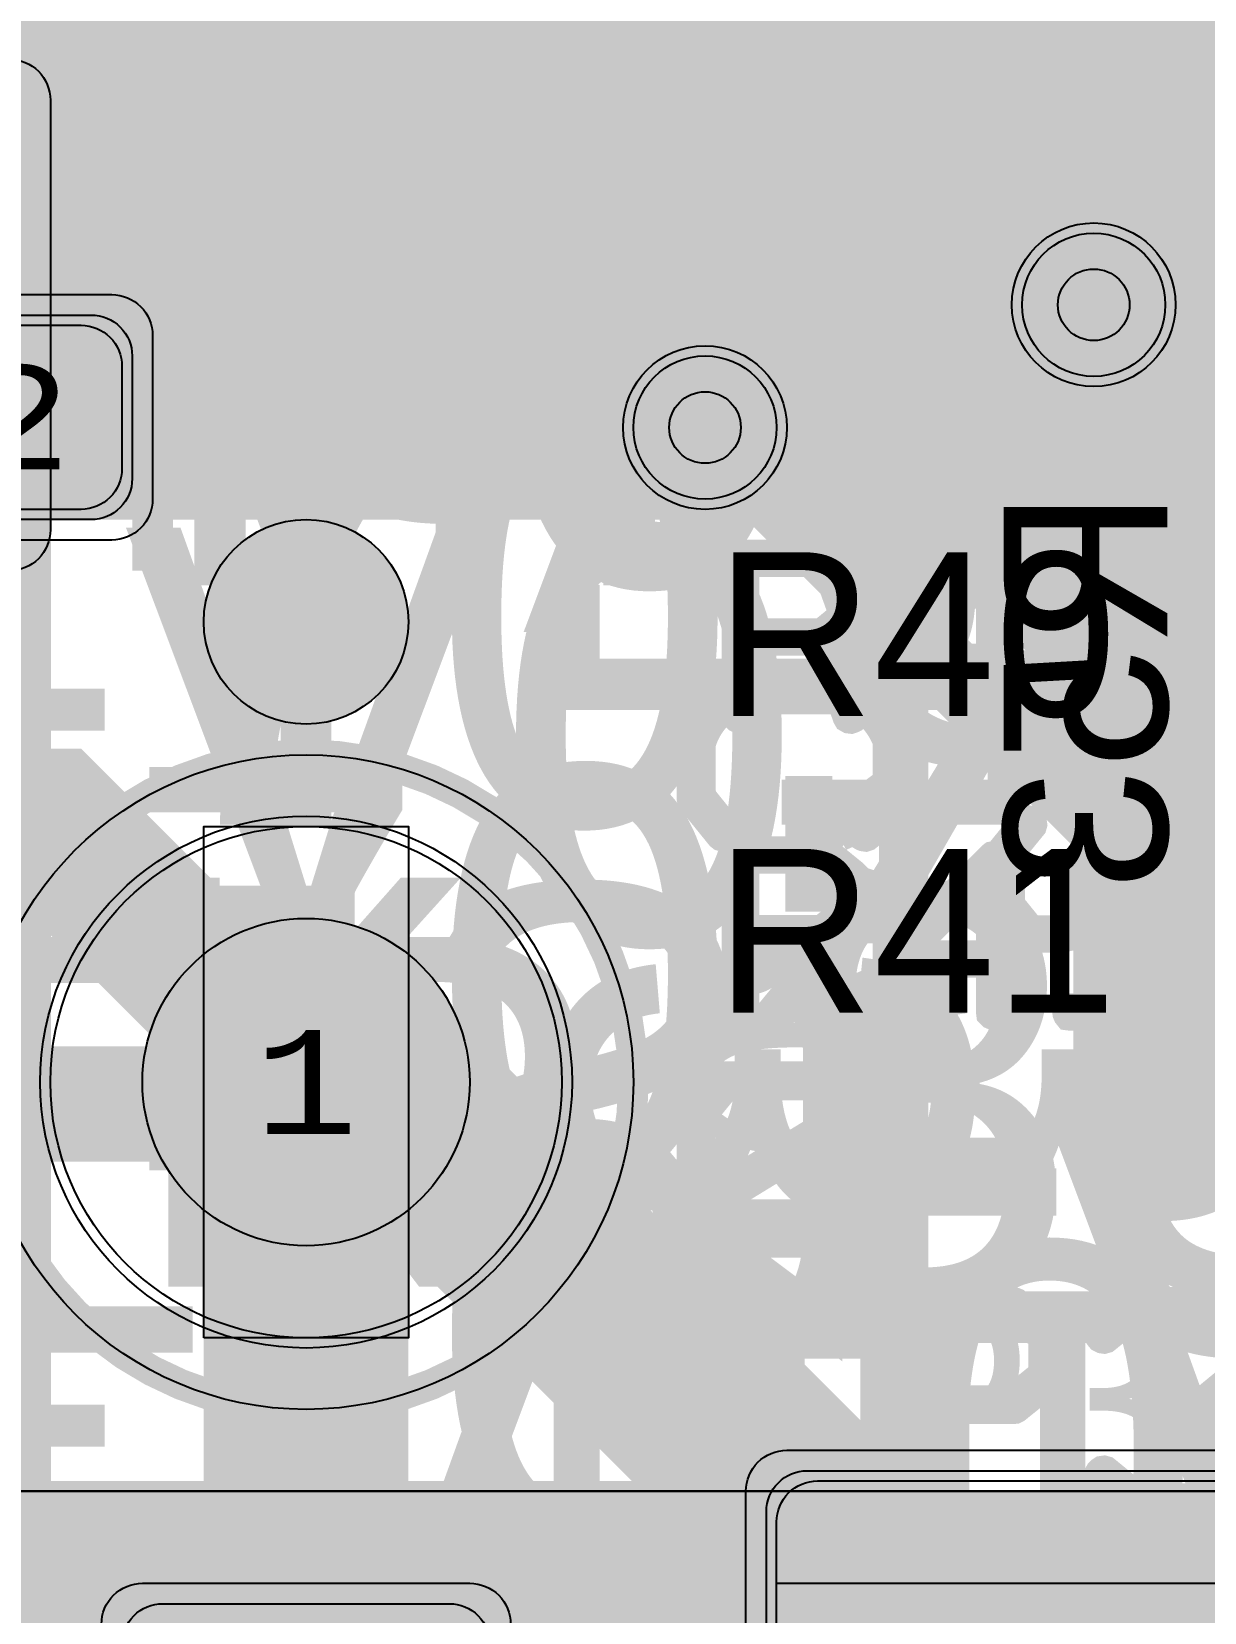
# Model space of a CAD drawing. Extents: x -28 to 199, y -61 to 255.
# Drawn here: x 62.41 to 68.14, y 122.41 to 130.14 of the extents above; entities that cross this region are included whole.
import ezdxf
from ezdxf.enums import TextEntityAlignment as Align

# ---------------------------------------------------------------- set-up
doc = ezdxf.new("R2010")
doc.units = 0
doc.header["$MEASUREMENT"] = 0
for name, color, linetype in [('ASSEMBLY_OUTLINES_BTM', 191, 'CONTINUOUS'), ('ASSEMBLY_OUTLINES_TOP', 102, 'CONTINUOUS'), ('ASSEMBLY_PART_NUMBERS_BTM', 191, 'CONTINUOUS'), ('ASSEMBLY_PART_NUMBERS_TOP', 102, 'CONTINUOUS'), ('ASSEMBLY_REF_DES_TOP', 102, 'CONTINUOUS'), ('DRILL_DRAWING', 21, 'CONTINUOUS'), ('GENERATED_SILKSCREEN_BTM', 255, 'CONTINUOUS'), ('GENERATED_SILKSCREEN_TOP', 140, 'CONTINUOUS'), ('MOUNTING_HOLES_LAYER_2', 42, 'CONTINUOUS'), ('MOUNTING_HOLES_LAYER_3', 42, 'CONTINUOUS'), ('MOUNTING_HOLES_LAYER_BOT21', 42, 'CONTINUOUS'), ('MOUNTING_HOLES_LAYER_TOP', 42, 'CONTINUOUS'), ('PART_HOLES_LAYER_2', 30, 'CONTINUOUS'), ('PART_HOLES_LAYER_3', 30, 'CONTINUOUS'), ('PART_HOLES_LAYER_BOTTOM', 30, 'CONTINUOUS'), ('PART_HOLES_LAYER_TOP', 30, 'CONTINUOUS'), ('PART_PADS_LAYER_2', 230, 'CONTINUOUS'), ('PART_PADS_LAYER_3', 81, 'CONTINUOUS'), ('PART_PADS_LAYER_BOTTOM', 10, 'CONTINUOUS'), ('PART_PADS_LAYER_TOP', 150, 'CONTINUOUS'), ('PART_PADS_SMD_BTM', 10, 'CONTINUOUS'), ('PART_PADS_SMD_TOP', 150, 'CONTINUOUS'), ('PIN_NUMBERS_BTM', 8, 'CONTINUOUS'), ('PIN_NUMBERS_TOP', 8, 'CONTINUOUS'), ('PLACEMENT_OUTLINES_BTM', 222, 'CONTINUOUS'), ('PLACEMENT_OUTLINES_TOP', 130, 'CONTINUOUS'), ('PLANE_DATA_LAYER_2', 230, 'CONTINUOUS'), ('PLANE_DATA_LAYER_3', 81, 'CONTINUOUS'), ('PLANE_SHAPES_LAYER_2', 230, 'CONTINUOUS'), ('PLANE_SHAPES_LAYER_3', 81, 'CONTINUOUS'), ('SILKSCREEN_OUTLINES_BTM', 211, 'CONTINUOUS'), ('SILKSCREEN_OUTLINES_TOP', 150, 'CONTINUOUS'), ('SILKSCREEN_REF_DES_BTM', 211, 'CONTINUOUS'), ('SILKSCREEN_REF_DES_TOP', 150, 'CONTINUOUS'), ('SOLDERMASK_PADS_BTM', 12, 'CONTINUOUS'), ('SOLDERMASK_PADS_TOP', 180, 'CONTINUOUS'), ('SOLDERPASTE_PADS_BTM', 12, 'CONTINUOUS'), ('SOLDERPASTE_PADS_TOP', 180, 'CONTINUOUS'), ('TRACES_LAYER_3', 81, 'CONTINUOUS'), ('TRACES_LAYER_BOTTOM', 10, 'CONTINUOUS'), ('TRACES_LAYER_TOP', 150, 'CONTINUOUS'), ('VIA_HOLES_LAYER_2', 30, 'CONTINUOUS'), ('VIA_HOLES_LAYER_3', 30, 'CONTINUOUS'), ('VIA_HOLES_LAYER_BOTTOM', 30, 'CONTINUOUS'), ('VIA_HOLES_LAYER_TOP', 30, 'CONTINUOUS'), ('VIA_PADS_LAYER_2', 230, 'CONTINUOUS'), ('VIA_PADS_LAYER_3', 81, 'CONTINUOUS'), ('VIA_PADS_LAYER_BOTTOM', 10, 'CONTINUOUS'), ('VIA_PADS_LAYER_TOP', 150, 'CONTINUOUS')]:
    doc.layers.add(name, color=color, linetype=linetype)
doc.styles.add('COURIER_NEW', font='COUR.TTF')
doc.styles.add('VERDANA', font='verdana.TTF')
doc.styles.add('VERIBEST_GERBER_0', font='txt')

msp = doc.modelspace()

# ---------------------------------------------------------------- hatches: boundary and pattern name
at = {"layer": 'MOUNTING_HOLES_LAYER_2'}
h = msp.add_hatch(color=256, dxfattribs=at)
edge = h.paths.add_edge_path()
edge.add_arc((63.75, 127.25), 0.5, 0, 360)
at = {"layer": 'MOUNTING_HOLES_LAYER_3'}
h = msp.add_hatch(color=256, dxfattribs=at)
edge = h.paths.add_edge_path()
edge.add_arc((63.75, 127.25), 0.5, 0, 360)
at = {"layer": 'MOUNTING_HOLES_LAYER_BOT21'}
h = msp.add_hatch(color=256, dxfattribs=at)
edge = h.paths.add_edge_path()
edge.add_arc((63.75, 127.25), 0.5, 0, 360)
at = {"layer": 'MOUNTING_HOLES_LAYER_TOP'}
h = msp.add_hatch(color=256, dxfattribs=at)
edge = h.paths.add_edge_path()
edge.add_arc((63.75, 127.25), 0.5, 0, 360)
at = {"layer": 'PART_HOLES_LAYER_2'}
h = msp.add_hatch(color=256, dxfattribs=at)
edge = h.paths.add_edge_path()
edge.add_arc((63.75, 125), 0.8, 0, 360)
at = {"layer": 'PART_HOLES_LAYER_3'}
h = msp.add_hatch(color=256, dxfattribs=at)
edge = h.paths.add_edge_path()
edge.add_arc((63.75, 125), 0.8, 0, 360)
at = {"layer": 'PART_HOLES_LAYER_BOTTOM'}
h = msp.add_hatch(color=256, dxfattribs=at)
edge = h.paths.add_edge_path()
edge.add_arc((63.75, 125), 0.8, 0, 360)
at = {"layer": 'PART_HOLES_LAYER_TOP'}
h = msp.add_hatch(color=256, dxfattribs=at)
edge = h.paths.add_edge_path()
edge.add_arc((63.75, 125), 0.8, 0, 360)
at = {"layer": 'PLANE_DATA_LAYER_2'}
msp.add_hatch(color=256, dxfattribs=at).paths.add_polyline_path([(71.75, 122.9238, 0.4142136), (71.6738, 123), (59.3262, 123, 0.4142136), (59.25, 122.9238), (59.25, 120.8262, 0.4142136), (59.3262, 120.75), (61.49999, 120.75, -0.4142136), (61.5, 120.74999), (61.5, 116.50001, -0.4142136), (61.49999, 116.5), (57.48917, 116.5, 0.4142136), (57.41297, 116.4238, 0.1707634), (57.42975, 116.37609, -0.1707642), (57.65, 115.75, -1), (55.65, 115.75, -0.1707642), (55.87025, 116.37609, 0.1707634), (55.88704, 116.4238, 0.4142136), (55.81084, 116.5), (53.5762, 116.5, 0.4142136), (53.5, 116.4238), (53.5, 107.25001, -0.4142136), (53.49999, 107.25), (52.3262, 107.25, 0.4142136), (52.25, 107.1738), (52.25, 101.00001, -0.4142136), (52.24999, 101), (43.00001, 101, -0.4142136), (43, 101.00001), (43, 104.22791, 0.8835347), (42.84991, 104.24654, -0.5697511), (40.12801, 103.44018, 0.6546416), (40, 103.38431), (40, 100.0762, 0.4142136), (40.0762, 100), (55.6738, 100, 0.4142136), (55.75, 100.0762), (55.75, 103.61808, 0.7217947), (55.61272, 103.66363, -0.7218034), (52.64, 104.65, -0.7218034), (55.61272, 105.63637, 0.7217947), (55.75, 105.68192), (55.75, 107.25), (55.75, 107.25), (56.97768, 108.47768, 0.19891), (57, 108.53156), (57, 108.53156), (57, 111.75, -0.9651786), (58.99749, 111.8208, 0.3936083), (59.0735, 111.75), (62.99999, 111.75, -0.4142136), (63, 111.74999), (63, 108.53156), (63, 108.53156, 0.19891), (63.02232, 108.47768), (63.97768, 107.52232, 0.1989134), (64.03156, 107.5), (67.96844, 107.5, 0.1989134), (68.02232, 107.52232), (69.47768, 108.97768, 0.19891), (69.5, 109.03156), (69.5, 109.03156), (69.5, 114.01076, 0.5383921), (69.39379, 114.0808, -0.5383916), (68, 115, -0.5383923), (69.39379, 115.9192, 0.5383921), (69.5, 115.98924), (69.5, 116.74999, -0.4142136), (69.50001, 116.75), (71.6738, 116.75, 0.4142136), (71.75, 116.8262)], flags=0)
at = {"layer": 'PLANE_DATA_LAYER_3'}
msp.add_hatch(color=256, dxfattribs=at).paths.add_polyline_path([(71.75, 122.9238, 0.4142136), (71.6738, 123), (61.5762, 123, 0.4142136), (61.5, 122.9238), (61.5, 111.8262, 0.4142136), (61.5762, 111.75), (62.49999, 111.75, -0.4142136), (62.5, 111.74999), (62.5, 109.03156), (62.5, 109.03156, 0.19891), (62.52232, 108.97768), (63.97768, 107.52232, 0.1989134), (64.03156, 107.5), (67.96844, 107.5, 0.1989134), (68.02232, 107.52232), (69.47768, 108.97768, 0.19891), (69.5, 109.03156), (69.5, 109.03156), (69.5, 114.01076, 0.5383921), (69.39379, 114.0808, -0.5383916), (68, 115, -0.5383923), (69.39379, 115.9192, 0.5383921), (69.5, 115.98924), (69.5, 116.74999, -0.4142136), (69.50001, 116.75), (71.6738, 116.75, 0.4142136), (71.75, 116.8262)], flags=0)
at = {"layer": 'PLANE_SHAPES_LAYER_2'}
h = msp.add_hatch(color=256, dxfattribs=at)
h.paths.add_polyline_path([(169.5, 129.25), (149.5, 129.25), (142.25, 122), (142.25, 90.5), (147.5, 90.5), (147.5, 80), (154, 80), (154, 69.25), (131.75, 69.25), (131.75, 73.25), (121.25, 73.25), (121.25, 81), (110.5, 81), (110.5, 125.75), (106.5, 125.75), (106.5, 128.75), (93.5, 128.75), (93.5, 120.25), (91.75, 120.25), (91.75, 121.5), (80, 121.5), (80, 118.25), (73.25, 118.25), (73.25, 124.5), (67.5, 124.5), (67.5, 128), (57.75, 128), (57.75, 120.25), (55.25, 120.25), (55.25, 121.5), (47.5, 121.5), (47.5, 119), (35, 119), (35, 134.75), (32.75, 134.75), (32.75, 159.75), (29.25, 159.75), (29.25, 175.25), (22.5, 175.25), (22.5, 195.25), (17.25, 195.25), (17.25, 198), (22.5, 198), (22.5, 216.5), (40.25, 216.5), (40.25, 235.5), (54.5, 235.5), (54.5, 254), (87.25, 254), (87.25, 236.25), (86.25, 236.25), (86.25, 228.75), (81, 228.75), (81, 218.75), (95.25, 218.75), (95.25, 194.5), (87, 194.5), (87, 172), (131.1, 172), (131.1, 208.75), (115.5, 208.75), (115.5, 213.75), (106.75, 213.75), (106.75, 218.75), (110.25, 222.25), (110.25, 226.25), (142.5, 226.25), (142.5, 221.5), (160.5, 221.5), (160.5, 240.75), (169.5, 240.75)])
h.paths.add_polyline_path([(35.5, 149.5), (41.75, 149.5), (41.75, 152), (39.25, 152), (39.25, 154), (37.75, 154), (37.75, 152), (35.5, 152)], flags=16)
h.paths.add_polyline_path([(37.5, 125.75), (37.5, 128.75), (42.75, 128.75), (42.75, 125.75)], flags=16)
h.paths.add_polyline_path([(52, 127.75), (52, 130.75), (54.25, 130.75), (54.25, 127.75)], flags=16)
h.paths.add_polyline_path([(50.75, 219.5), (50.75, 226.5), (71.75, 226.5), (71.75, 219.5)], flags=16)
h.paths.add_polyline_path([(66.5, 150.75), (66.5, 177.5), (72.25, 177.5), (72.25, 150.75)], flags=16)
h.paths.add_polyline_path([(47.25, 185.25), (73, 185.25), (73, 188.25), (70.25, 188.25), (70.25, 191), (47.25, 191)], flags=16)
h.paths.add_polyline_path([(84.5, 208), (84.5, 212.75), (85, 212.75), (85, 208)], flags=16)
h.paths.add_polyline_path([(61.5, 137.25), (87.75, 137.25), (87.75, 140.5), (84.75, 140.5), (84.75, 143), (61.5, 143)], flags=16)
h.paths.add_polyline_path([(88.75, 127), (88.75, 130), (91, 130), (91, 127)], flags=16)
h.paths.add_polyline_path([(85.5, 130.25), (85.5, 132.5), (91, 132.5), (91, 130.25)], flags=16)
h.paths.add_polyline_path([(108.75, 142.25), (135.75, 142.25), (135.75, 145.75), (132.25, 145.75), (132.25, 149), (108.75, 149)], flags=16)
h.paths.add_polyline_path([(114.25, 126.75), (140.75, 126.75), (140.75, 129.75), (137.25, 129.75), (137.25, 133), (114.25, 133)], flags=16)
h.paths.add_polyline_path([(155.25, 180.25), (166.25, 180.25), (166.25, 186.25), (152.25, 186.25), (152.25, 183), (155.25, 183)], flags=16)
msp.add_hatch(color=256, dxfattribs=at).paths.add_polyline_path([(71.75, 116.75), (69.5, 116.75), (69.5, 109), (68, 107.5), (64, 107.5), (63, 108.5), (63, 111.75), (57, 111.75), (57, 108.5), (55.75, 107.25), (53.5, 107.25), (53.5, 116.5), (61.5, 116.5), (61.5, 120.75), (59.25, 120.75), (59.25, 123), (71.75, 123)], flags=0)
at = {"layer": 'PLANE_SHAPES_LAYER_3'}
h = msp.add_hatch(color=256, dxfattribs=at)
h.paths.add_polyline_path([(169.5, 129.25), (149.5, 129.25), (142.25, 122), (142.25, 90.5), (147.5, 90.5), (147.5, 80), (154, 80), (154, 69.25), (131.75, 69.25), (131.75, 73.25), (121.25, 73.25), (121.25, 81), (110.5, 81), (110.5, 125.75), (106.5, 125.75), (106.5, 128.75), (93.5, 128.75), (93.5, 120.25), (91.75, 120.25), (91.75, 121.5), (80, 121.5), (80, 118.25), (73.25, 118.25), (73.25, 124.5), (67.5, 124.5), (67.5, 127.75), (58.25, 127.75), (58.25, 130.25), (88.75, 130.25), (88.75, 127), (91, 127), (91, 132.5), (55, 132.5), (55, 131.25), (52, 131.25), (52, 127.75), (55, 127.75), (55, 127.25), (57.75, 127.25), (57.75, 120.25), (55.25, 120.25), (55.25, 121.5), (47.5, 121.5), (47.5, 119), (35, 119), (35, 134.75), (32.75, 134.75), (32.75, 159.75), (29.25, 159.75), (29.25, 175.25), (22.5, 175.25), (22.5, 195.25), (17.25, 195.25), (17.25, 198), (22.5, 198), (22.5, 216.5), (40.25, 216.5), (40.25, 235.5), (54.5, 235.5), (54.5, 254), (87.25, 254), (87.25, 236.25), (86.25, 236.25), (86.25, 228.75), (81, 228.75), (81, 218.75), (95.25, 218.75), (95.25, 194.5), (87, 194.5), (87, 172), (131.1, 172), (131.1, 208.75), (115.5, 208.75), (115.5, 213.75), (106.75, 213.75), (106.75, 218.75), (110.25, 222.25), (110.25, 226.25), (142.5, 226.25), (142.5, 221.5), (160.5, 221.5), (160.5, 240.75), (169.5, 240.75)])
h.paths.add_polyline_path([(35.5, 149.5), (41.75, 149.5), (41.75, 152), (39.25, 152), (39.25, 154), (37.75, 154), (37.75, 152), (35.5, 152)], flags=16)
h.paths.add_polyline_path([(37.5, 125.75), (37.5, 128.75), (42.75, 128.75), (42.75, 125.75)], flags=16)
h.paths.add_polyline_path([(50.75, 219.5), (50.75, 226.5), (71.75, 226.5), (71.75, 219.5)], flags=16)
h.paths.add_polyline_path([(66.5, 150.75), (66.5, 177.5), (72.25, 177.5), (72.25, 150.75)], flags=16)
h.paths.add_polyline_path([(47.25, 185.25), (73, 185.25), (73, 188.25), (70.25, 188.25), (70.25, 191), (47.25, 191)], flags=16)
h.paths.add_polyline_path([(84.5, 208), (84.5, 212.75), (85, 212.75), (85, 208)], flags=16)
h.paths.add_polyline_path([(61.5, 137.25), (87.75, 137.25), (87.75, 140.5), (84.75, 140.5), (84.75, 143), (61.5, 143)], flags=16)
h.paths.add_polyline_path([(108.75, 142.25), (135.75, 142.25), (135.75, 145.75), (132.25, 145.75), (132.25, 149), (108.75, 149)], flags=16)
h.paths.add_polyline_path([(114.25, 126.75), (140.75, 126.75), (140.75, 129.75), (137.25, 129.75), (137.25, 133), (114.25, 133)], flags=16)
h.paths.add_polyline_path([(155.25, 180.25), (166.25, 180.25), (166.25, 186.25), (152.25, 186.25), (152.25, 183), (155.25, 183)], flags=16)
msp.add_hatch(color=256, dxfattribs=at).paths.add_polyline_path([(71.75, 116.75), (69.5, 116.75), (69.5, 109), (68, 107.5), (64, 107.5), (62.5, 109), (62.5, 111.75), (61.5, 111.75), (61.5, 123), (71.75, 123)], flags=0)
at = {"layer": 'VIA_HOLES_LAYER_2'}
h = msp.add_hatch(color=256, dxfattribs=at)
edge = h.paths.add_edge_path()
edge.add_arc((67.6, 128.8), 0.175, 0, 360)
h = msp.add_hatch(color=256, dxfattribs=at)
edge = h.paths.add_edge_path()
edge.add_arc((65.7, 128.2), 0.175, 0, 360)
at = {"layer": 'VIA_HOLES_LAYER_3'}
h = msp.add_hatch(color=256, dxfattribs=at)
edge = h.paths.add_edge_path()
edge.add_arc((67.6, 128.8), 0.175, 0, 360)
h = msp.add_hatch(color=256, dxfattribs=at)
edge = h.paths.add_edge_path()
edge.add_arc((65.7, 128.2), 0.175, 0, 360)
at = {"layer": 'VIA_HOLES_LAYER_BOTTOM'}
h = msp.add_hatch(color=256, dxfattribs=at)
edge = h.paths.add_edge_path()
edge.add_arc((67.6, 128.8), 0.175, 0, 360)
h = msp.add_hatch(color=256, dxfattribs=at)
edge = h.paths.add_edge_path()
edge.add_arc((65.7, 128.2), 0.175, 0, 360)
at = {"layer": 'VIA_HOLES_LAYER_TOP'}
h = msp.add_hatch(color=256, dxfattribs=at)
edge = h.paths.add_edge_path()
edge.add_arc((67.6, 128.8), 0.175, 0, 360)
h = msp.add_hatch(color=256, dxfattribs=at)
edge = h.paths.add_edge_path()
edge.add_arc((65.7, 128.2), 0.175, 0, 360)

# ---------------------------------------------------------------- linework, layer by layer
at = {"layer": 'ASSEMBLY_OUTLINES_BTM', "const_width": 0.1}
msp.add_lwpolyline([(66.05, 116.45), (66.05, 122.55), (71.45, 122.55), (71.45, 116.45)], close=True, dxfattribs=at)
at = {"layer": 'ASSEMBLY_OUTLINES_TOP'}
msp.add_lwpolyline([(63.25, 123.75), (63.25, 126.25), (64.25, 126.25), (64.25, 123.75)], close=True, dxfattribs=at)
msp.add_circle((63.75, 125), 1.6, dxfattribs=at)
at = {"layer": 'GENERATED_SILKSCREEN_BTM'}
for points, const_width in [([(63.7135, 130.539), (64.3205, 129.932), (64.3245, 129.926), (64.3265, 129.92), (64.3255, 129.914), (64.3215, 129.907), (64.3195, 129.902), (64.3155, 129.899), (64.3115, 129.897), (64.3065, 129.896), (63.7185, 129.896), (63.7185, 129.593)], 0.15), ([(64.2565, 129.937), (63.7185, 130.473), (63.7185, 129.937), (64.2565, 129.937)], 0.15), ([(65.4745, 130.546), (65.7975, 129.587), (65.8005, 129.581), (65.8065, 129.577), (65.8105, 129.574), (65.8165, 129.573)], 0.15), ([(66.1475, 130.559), (65.8305, 129.616), (65.5115, 130.559)], 0.15), ([(65.8165, 129.573), (65.8435, 129.573), (65.8495, 129.574), (65.8545, 129.577), (65.8605, 129.581), (65.8615, 129.587), (66.1865, 130.546)], 0.15), ([(63.7185, 129.593), (63.7175, 129.585), (63.7125, 129.58), (63.7055, 129.577), (63.6985, 129.576), (63.6915, 129.577), (63.6855, 129.58), (63.6805, 129.585), (63.6785, 129.593), (63.6785, 129.896), (63.6315, 129.896), (63.6245, 129.898), (63.6185, 129.902), (63.6155, 129.909), (63.6145, 129.916), (63.6155, 129.924), (63.6185, 129.931), (63.6245, 129.936), (63.6315, 129.937), (63.6785, 129.937), (63.6785, 130.525)], 0.15), ([(64.5565, 130.416), (64.5565, 130.21), (64.5575, 130.207), (64.5595, 130.2), (64.5605, 130.195), (64.5635, 130.193), (64.7105, 130.073), (64.5635, 129.953), (64.5625, 129.951), (64.5605, 129.949), (64.5595, 129.948), (64.5595, 129.946), (64.5575, 129.939), (64.5565, 129.936), (64.5565, 129.73), (64.5575, 129.725), (64.5595, 129.721), (64.5605, 129.717), (64.5635, 129.714), (64.7325, 129.577), (64.7365, 129.575), (64.7375, 129.574), (64.7405, 129.574), (64.7415, 129.573), (64.7425, 129.573), (64.7455, 129.573), (65.0825, 129.573), (65.0865, 129.574), (65.0905, 129.575), (65.0935, 129.577)], 0.15), ([(65.0935, 129.577), (65.2625, 129.714), (65.2655, 129.716), (65.2675, 129.719), (65.2685, 129.722), (65.2685, 129.725), (65.2675, 129.732), (65.2635, 129.739), (65.2585, 129.744), (65.2525, 129.748), (65.2455, 129.749), (65.2385, 129.747), (65.0755, 129.614), (64.7525, 129.614), (64.5965, 129.74), (64.5965, 129.926), (64.7505, 130.053), (64.9165, 130.053), (64.9245, 130.055), (64.9295, 130.059), (64.9325, 130.066), (64.9335, 130.073), (64.9325, 130.08), (64.9295, 130.086), (64.9245, 130.091), (64.9165, 130.093), (64.7505, 130.093), (64.5965, 130.22)], 0.15), ([(63, 130), (63, 127.5)], 0.2), ([(67.4608, 127.2252), (67.4592, 127.2228), (67.4552, 127.222), (67.4512, 127.2196), (67.4472, 127.2196), (67.2824, 127.2196), (67.2784, 127.2196), (67.276, 127.222), (67.2736, 127.222), (67.2728, 127.2228), (67.272, 127.2236), (67.2696, 127.2252), (67.16, 127.3612), (67.1584, 127.3652), (67.1576, 127.3676), (67.1568, 127.3716), (67.1568, 127.7748), (67.1584, 127.782), (67.1624, 127.786), (67.1672, 127.7908), (67.1728, 127.7924), (67.9408, 127.7924), (67.9472, 127.7908), (67.9512, 127.7868), (67.9536, 127.782), (67.9544, 127.7764), (67.9536, 127.77), (67.9512, 127.7644), (67.9472, 127.7604), (67.9408, 127.7588), (67.5728, 127.7588), (67.5728, 127.3828), (67.9456, 127.2516), (67.9512, 127.2484), (67.9544, 127.2428), (67.9552, 127.2364), (67.9536, 127.2316), (67.9512, 127.2268), (67.9464, 127.2228), (67.9416, 127.2204), (67.9352, 127.222), (67.5624, 127.3532), (67.4608, 127.2252)], 0.15), ([(67.1896, 127.7588), (67.1896, 127.3756), (67.2904, 127.2516), (67.4392, 127.2516), (67.5408, 127.3756), (67.5408, 127.7588), (67.1896, 127.7588)], 0.15), ([(67.432, 126.8852), (67.4328, 126.8884), (67.4336, 126.8908), (67.4352, 126.894), (67.5232, 127.0028), (67.1896, 127.0028), (67.1896, 126.4804), (67.188, 126.4748), (67.1848, 126.47), (67.1792, 126.4676), (67.1736, 126.4668), (67.1672, 126.4676), (67.1616, 126.47), (67.1584, 126.4748), (67.1568, 126.4804), (67.1568, 127.0204), (67.1584, 127.026), (67.1624, 127.03), (67.1672, 127.0348), (67.1728, 127.0364), (67.5576, 127.0364), (67.5632, 127.0356), (67.5672, 127.0332), (67.5696, 127.03), (67.5712, 127.0244), (67.5728, 127.0204), (67.5736, 127.0172), (67.5728, 127.0132), (67.5704, 127.01), (67.464, 126.8796), (67.464, 126.6212), (67.5656, 126.4964), (67.8232, 126.4964), (67.9232, 126.6212), (67.9232, 126.8796), (67.8176, 127.01), (67.8152, 127.0156), (67.8152, 127.0204), (67.8184, 127.0252), (67.8224, 127.03), (67.828, 127.0332), (67.8336, 127.034), (67.8368, 127.034), (67.8392, 127.0332), (67.8432, 127.0292), (67.9536, 126.894), (67.9552, 126.8916), (67.9552, 126.8884), (67.9568, 126.8852), (67.9568, 126.6156), (67.9568, 126.6132), (67.956, 126.6124), (67.956, 126.6116), (67.9552, 126.61), (67.9552, 126.6084), (67.9536, 126.6052), (67.8432, 126.47), (67.8408, 126.4676), (67.8392, 126.4668), (67.8344, 126.4652), (67.8312, 126.4644), (67.5576, 126.4644), (67.5544, 126.4652), (67.5496, 126.4668), (67.548, 126.4668), (67.5472, 126.4676), (67.5456, 126.4692), (67.544, 126.47), (67.4352, 126.6052), (67.4336, 126.6092), (67.4328, 126.6116), (67.432, 126.6156), (67.432, 126.8852)], 0.15), ([(66.632, 126.7375), (66.495, 126.9055), (66.492, 126.9105), (66.488, 126.9115), (66.484, 126.9135), (66.479, 126.9145), (65.793, 126.9145), (65.788, 126.9135), (65.784, 126.9115), (65.782, 126.9095), (65.78, 126.9085), (65.777, 126.9055), (65.64, 126.7375), (65.639, 126.7345), (65.638, 126.7315), (65.637, 126.7305), (65.636, 126.7265), (65.636, 126.3895), (65.637, 126.3845), (65.638, 126.3825), (65.639, 126.3795), (65.64, 126.3765), (65.777, 126.2075), (65.782, 126.2035), (65.79, 126.2015), (65.795, 126.2025), (65.801, 126.2045), (65.805, 126.2075), (65.809, 126.2125), (65.812, 126.2175), (65.813, 126.2225), (65.813, 126.2275), (65.81, 126.2315), (65.677, 126.3965), (65.677, 126.7195), (65.803, 126.8735), (66.469, 126.8735), (66.595, 126.7195), (66.595, 126.3965), (66.462, 126.2315), (66.46, 126.2275), (66.459, 126.2225), (66.46, 126.2175), (66.463, 126.2125), (66.467, 126.2075), (66.472, 126.2045), (66.477, 126.2025), (66.484, 126.2015), (66.49, 126.2035), (66.495, 126.2075), (66.632, 126.3765), (66.634, 126.3805), (66.635, 126.3815), (66.635, 126.3845), (66.636, 126.3855), (66.636, 126.3865), (66.636, 126.3895), (66.636, 126.7265), (66.635, 126.7305), (66.634, 126.7345), (66.632, 126.7375)], 0.15), ([(67.9536, 126.138), (67.844, 126.2732), (67.84, 126.2772), (67.8376, 126.278), (67.8352, 126.278), (67.8296, 126.2772), (67.824, 126.274), (67.82, 126.27), (67.8168, 126.2652), (67.816, 126.2596), (67.8176, 126.254), (67.924, 126.1236), (67.924, 125.8652), (67.8232, 125.7404), (67.6744, 125.7404), (67.5728, 125.8636), (67.5728, 125.9964), (67.5712, 126.0028), (67.568, 126.0068), (67.5624, 126.0092), (67.5568, 126.01), (67.5512, 126.0092), (67.5456, 126.0068), (67.5424, 126.0028), (67.5408, 125.9964), (67.5408, 125.8636), (67.4392, 125.7404), (67.2904, 125.7404), (67.1896, 125.8652), (67.1896, 126.1236), (67.296, 126.254), (67.2976, 126.2596), (67.2968, 126.2652), (67.2944, 126.27), (67.2896, 126.274), (67.2848, 126.2772), (67.2792, 126.278), (67.276, 126.278), (67.2736, 126.2772), (67.2696, 126.2732), (67.16, 126.138), (67.1592, 126.1356), (67.1584, 126.1332), (67.1576, 126.1324), (67.1568, 126.1292), (67.1568, 125.8596), (67.1576, 125.8556), (67.1584, 125.854), (67.1592, 125.8516), (67.16, 125.8492), (67.2696, 125.714), (67.2736, 125.7116), (67.2768, 125.7108), (67.2792, 125.7092), (67.2824, 125.7084), (67.4472, 125.7084), (67.4496, 125.7092), (67.4552, 125.7108), (67.4592, 125.7116), (67.4608, 125.714), (67.5568, 125.8316), (67.6528, 125.714), (67.6544, 125.7132), (67.656, 125.7116), (67.6568, 125.7108), (67.6584, 125.7108), (67.664, 125.7092), (67.6664, 125.7084), (67.8312, 125.7084), (67.8352, 125.7092), (67.8384, 125.7108), (67.8416, 125.7116), (67.844, 125.714), (67.9536, 125.8492), (67.9552, 125.8524), (67.956, 125.8532), (67.956, 125.8556), (67.9568, 125.8564), (67.9568, 125.8572), (67.9568, 125.8596), (67.9568, 126.1292), (67.956, 126.1324), (67.9552, 126.1356), (67.9536, 126.138)], 0.15), ([(66.632, 125.7945), (66.495, 125.9635), (66.49, 125.9685), (66.487, 125.9695), (66.484, 125.9695), (66.477, 125.9685), (66.47, 125.9645), (66.465, 125.9595), (66.461, 125.9535), (66.46, 125.9465), (66.462, 125.9395), (66.595, 125.7765), (66.595, 125.4535), (66.469, 125.2975), (66.283, 125.2975), (66.156, 125.4515), (66.156, 125.6175), (66.154, 125.6255), (66.15, 125.6305), (66.143, 125.6335), (66.136, 125.6345), (66.129, 125.6335), (66.122, 125.6305), (66.118, 125.6255), (66.116, 125.6175), (66.116, 125.4515), (65.989, 125.2975), (65.803, 125.2975), (65.677, 125.4535), (65.677, 125.7765), (65.81, 125.9395), (65.812, 125.9465), (65.811, 125.9535), (65.808, 125.9595), (65.802, 125.9645), (65.796, 125.9685), (65.789, 125.9695), (65.785, 125.9695), (65.782, 125.9685), (65.777, 125.9635), (65.64, 125.7945), (65.639, 125.7915), (65.638, 125.7885), (65.637, 125.7875), (65.636, 125.7835), (65.636, 125.4465), (65.637, 125.4415), (65.638, 125.4395), (65.639, 125.4365), (65.64, 125.4335), (65.777, 125.2645), (65.782, 125.2615), (65.786, 125.2605), (65.789, 125.2585), (65.793, 125.2575), (65.999, 125.2575), (66.002, 125.2585), (66.009, 125.2605), (66.014, 125.2615), (66.016, 125.2645), (66.136, 125.4115), (66.256, 125.2645), (66.258, 125.2635), (66.26, 125.2615), (66.261, 125.2605), (66.263, 125.2605), (66.27, 125.2585), (66.273, 125.2575), (66.479, 125.2575), (66.484, 125.2585), (66.488, 125.2605), (66.492, 125.2615), (66.495, 125.2645), (66.632, 125.4335), (66.634, 125.4375), (66.635, 125.4385), (66.635, 125.4415), (66.636, 125.4425), (66.636, 125.4435), (66.636, 125.4465), (66.636, 125.7835), (66.635, 125.7875), (66.634, 125.7915), (66.632, 125.7945)], 0.15), ([(65.777, 125.0175), (65.64, 124.8495), (65.639, 124.8455), (65.638, 124.8425), (65.637, 124.8415), (65.636, 124.8375), (65.636, 124.5005), (65.637, 124.4965), (65.637, 124.4955), (65.638, 124.4945), (65.639, 124.4915), (65.64, 124.4875), (65.777, 124.3195), (65.782, 124.3165), (65.786, 124.3155), (65.789, 124.3135), (65.793, 124.3125), (66.479, 124.3125), (66.482, 124.3135), (66.489, 124.3155), (66.491, 124.3165), (66.495, 124.3195), (66.632, 124.4875), (66.633, 124.4915), (66.634, 124.4935), (66.635, 124.4955), (66.636, 124.4975), (66.636, 124.5005), (66.636, 124.8375), (66.635, 124.8415), (66.634, 124.8455), (66.632, 124.8495), (66.495, 125.0175), (66.493, 125.0195), (66.492, 125.0215), (66.489, 125.0235), (66.482, 125.0255), (66.479, 125.0265), (65.793, 125.0265), (65.789, 125.0255), (65.786, 125.0235), (65.782, 125.0215), (65.777, 125.0175)], 0.15), ([(65.803, 124.9855), (66.469, 124.9855), (66.519, 124.9265), (65.73, 124.4425), (65.677, 124.5085), (65.677, 124.8315), (65.803, 124.9855)], 0.15), ([(66.545, 124.8945), (66.595, 124.8315), (66.595, 124.5085), (66.469, 124.3525), (65.803, 124.3525), (65.756, 124.4115), (66.545, 124.8945)], 0.15), ([(66.595, 123.9375), (66.597, 123.9455), (66.601, 123.9495), (66.608, 123.9525), (66.616, 123.9535), (66.623, 123.9525), (66.63, 123.9495), (66.635, 123.9455), (66.636, 123.9375), (66.636, 123.5475), (66.635, 123.5405), (66.63, 123.5345), (66.623, 123.5315), (66.616, 123.5305), (66.608, 123.5315), (66.601, 123.5345), (66.597, 123.5405), (66.595, 123.5475), (66.595, 123.7235), (65.656, 123.7235), (65.649, 123.7245), (65.644, 123.7275), (65.641, 123.7325), (65.64, 123.7395), (65.639, 123.7445), (65.639, 123.7495), (65.641, 123.7535), (65.645, 123.7575), (65.919, 123.9525), (65.926, 123.9555), (65.933, 123.9555), (65.939, 123.9525), (65.944, 123.9475), (65.948, 123.9415), (65.95, 123.9345), (65.95, 123.9305), (65.948, 123.9275), (65.946, 123.9245), (65.943, 123.9225), (65.719, 123.7625), (66.595, 123.7625), (66.595, 123.9375)], 0.15)]:
    msp.add_lwpolyline(points, dxfattribs=dict(at, const_width=const_width))
at = {"layer": 'GENERATED_SILKSCREEN_TOP', "const_width": 0.15}
for points in [[(61.9524, 129.7428), (61.9524, 129.5396), (62.0756, 129.438), (62.334, 129.438), (62.4588, 129.5396), (62.4588, 129.7428), (62.334, 129.8436), (62.0756, 129.8436), (61.9524, 129.7428)], [(62.0708, 129.8764), (62.3404, 129.8764), (62.3436, 129.8756), (62.3444, 129.8756), (62.3452, 129.8748), (62.3476, 129.874), (62.3508, 129.8732), (62.4852, 129.7636), (62.4876, 129.7596), (62.4884, 129.7564), (62.49, 129.754), (62.4908, 129.7508), (62.4908, 129.202), (62.49, 129.1996), (62.4884, 129.194), (62.4876, 129.1924), (62.4852, 129.1892), (62.3508, 129.0796), (62.3468, 129.078), (62.346, 129.0772), (62.3444, 129.0772), (62.3428, 129.0764), (62.342, 129.0764), (62.3404, 129.0764), (62.0708, 129.0764)], [(62.0756, 129.1092), (62.334, 129.1092), (62.4588, 129.21), (62.4588, 129.4972), (62.35, 129.4092), (62.3468, 129.4076), (62.346, 129.4068), (62.3436, 129.406), (62.3404, 129.406), (62.0708, 129.406)], [(66.6688, 127.0676), (67.0992, 127.4964), (67.0992, 127.0676), (66.6688, 127.0676)], [(66.424, 127.2724), (66.4264, 127.274), (66.4272, 127.278), (66.4296, 127.282), (66.4296, 127.286), (66.4296, 127.4508), (66.4296, 127.4548), (66.4272, 127.4572), (66.4272, 127.4596), (66.4264, 127.4604), (66.4256, 127.4612), (66.424, 127.4628), (66.288, 127.5732), (66.284, 127.5748), (66.2808, 127.5756), (66.2776, 127.5764), (65.8744, 127.5764), (65.8672, 127.5748), (65.8624, 127.5708), (65.8584, 127.566), (65.8568, 127.5604), (65.8568, 126.7924), (65.8584, 126.786), (65.8624, 126.782), (65.8672, 126.7796), (65.8728, 126.7788), (65.8792, 126.7796), (65.8848, 126.782), (65.8888, 126.786), (65.8904, 126.7924), (65.8904, 127.1604), (66.2664, 127.1604), (66.3976, 126.7876), (66.4008, 126.782), (66.4064, 126.7788), (66.4128, 126.778), (66.4176, 126.7796), (66.4224, 126.782), (66.4264, 126.786), (66.4288, 126.7916), (66.4272, 126.798), (66.296, 127.1708), (66.424, 127.2724)], [(65.8904, 127.5436), (66.2728, 127.5436), (66.3976, 127.4428), (66.3976, 127.294), (66.2728, 127.1924), (65.8904, 127.1924), (65.8904, 127.5436)], [(67.0992, 126.7924), (67.1, 126.786), (67.104, 126.782), (67.1096, 126.7796), (67.1152, 126.7788), (67.1208, 126.7796), (67.1256, 126.782), (67.1296, 126.786), (67.1312, 126.7924), (67.1312, 127.0348), (67.1688, 127.0348), (67.1744, 127.0364), (67.1792, 127.0396), (67.1816, 127.0452), (67.1824, 127.0508), (67.1816, 127.0572), (67.1792, 127.0628), (67.1744, 127.0668), (67.1688, 127.0676), (67.1312, 127.0676), (67.1312, 127.538), (67.1304, 127.542), (67.128, 127.5452), (67.1248, 127.5484), (67.1208, 127.5508), (67.116, 127.5524), (67.1112, 127.5532), (67.1072, 127.5524), (67.1032, 127.5492), (66.6176, 127.0636), (66.6144, 127.0588), (66.6128, 127.054), (66.6136, 127.0492), (66.6168, 127.0436), (66.6184, 127.0396), (66.6216, 127.0372), (66.6248, 127.0356), (66.6288, 127.0348), (67.0992, 127.0348), (67.0992, 126.7924)], [(67.3768, 127.4636), (67.5112, 127.5732), (67.5144, 127.574), (67.5168, 127.5748), (67.5176, 127.5756), (67.5208, 127.5764), (67.7904, 127.5764), (67.7936, 127.5756), (67.7944, 127.5756), (67.7952, 127.5748), (67.7976, 127.574), (67.8008, 127.5732), (67.9352, 127.4636), (67.9376, 127.4596), (67.9384, 127.4564), (67.94, 127.454), (67.9408, 127.4508), (67.9408, 126.902), (67.94, 126.8996), (67.9384, 126.894), (67.9376, 126.8924), (67.9352, 126.8892), (67.8008, 126.7796), (67.7976, 126.7788), (67.796, 126.778), (67.7944, 126.7772), (67.7928, 126.7764), (67.7904, 126.7764), (67.5208, 126.7764), (67.5176, 126.7772), (67.5144, 126.778), (67.5112, 126.7796), (67.3768, 126.8892), (67.3752, 126.8908), (67.3736, 126.8916), (67.372, 126.894), (67.3704, 126.8996), (67.3696, 126.902), (67.3696, 127.4508), (67.3704, 127.454), (67.372, 127.4564), (67.3736, 127.4596), (67.3768, 127.4636)], [(67.4024, 127.4428), (67.4024, 126.91), (67.4496, 126.87), (67.8368, 127.5012), (67.784, 127.5436), (67.5256, 127.5436), (67.4024, 127.4428)], [(67.4752, 126.8492), (67.5256, 126.8092), (67.784, 126.8092), (67.9088, 126.91), (67.9088, 127.4428), (67.8616, 127.4804), (67.4752, 126.8492)], [(67.4852, 125.3592), (67.4788, 125.3576), (67.4756, 125.3544), (67.4732, 125.3488), (67.4724, 125.3424), (67.4732, 125.3368), (67.4756, 125.3312), (67.4788, 125.3272), (67.4852, 125.3264), (67.7972, 125.3264), (67.8028, 125.3272), (67.8076, 125.3312), (67.81, 125.3368), (67.8108, 125.3424), (67.81, 125.3488), (67.8076, 125.3544), (67.8028, 125.3576), (67.7972, 125.3592), (67.6564, 125.3592), (67.6564, 126.1104), (67.6556, 126.116), (67.6532, 126.12), (67.6492, 126.1224), (67.6436, 126.1232), (67.6396, 126.124), (67.6356, 126.124), (67.6324, 126.1224), (67.6292, 126.1192), (67.4732, 125.9), (67.4708, 125.8944), (67.4708, 125.8888), (67.4732, 125.884), (67.4772, 125.88), (67.482, 125.8768), (67.4876, 125.8752), (67.4908, 125.8752), (67.4932, 125.876), (67.4972, 125.8808), (67.6252, 126.06), (67.6252, 125.3592), (67.4852, 125.3592)], [(66.4244, 125.8224), (66.4268, 125.824), (66.4276, 125.828), (66.43, 125.832), (66.43, 125.836), (66.43, 126.0008), (66.43, 126.0048), (66.4276, 126.0072), (66.4276, 126.0096), (66.4268, 126.0104), (66.426, 126.0112), (66.4244, 126.0128), (66.2884, 126.1232), (66.2844, 126.1248), (66.2812, 126.1256), (66.278, 126.1264), (65.8748, 126.1264), (65.8676, 126.1248), (65.8628, 126.1208), (65.8588, 126.116), (65.8572, 126.1104), (65.8572, 125.3424), (65.8588, 125.336), (65.8628, 125.332), (65.8676, 125.3296), (65.8732, 125.3288), (65.8796, 125.3296), (65.8852, 125.332), (65.8892, 125.336), (65.8908, 125.3424), (65.8908, 125.7104), (66.2668, 125.7104), (66.398, 125.3376), (66.4012, 125.332), (66.4068, 125.3288), (66.4132, 125.328), (66.418, 125.3296), (66.4228, 125.332), (66.4268, 125.336), (66.4292, 125.3416), (66.4276, 125.348), (66.2964, 125.7208), (66.4244, 125.8224)], [(66.6692, 125.6176), (67.0996, 126.0464), (67.0996, 125.6176), (66.6692, 125.6176)], [(65.8908, 126.0936), (66.2732, 126.0936), (66.398, 125.9928), (66.398, 125.844), (66.2732, 125.7424), (65.8908, 125.7424), (65.8908, 126.0936)], [(67.0996, 125.3424), (67.1004, 125.336), (67.1044, 125.332), (67.11, 125.3296), (67.1156, 125.3288), (67.1212, 125.3296), (67.126, 125.332), (67.13, 125.336), (67.1316, 125.3424), (67.1316, 125.5848), (67.1692, 125.5848), (67.1748, 125.5864), (67.1796, 125.5896), (67.182, 125.5952), (67.1828, 125.6008), (67.182, 125.6072), (67.1796, 125.6128), (67.1748, 125.6168), (67.1692, 125.6176), (67.1316, 125.6176), (67.1316, 126.088), (67.1308, 126.092), (67.1284, 126.0952), (67.1252, 126.0984), (67.1212, 126.1008), (67.1164, 126.1024), (67.1116, 126.1032), (67.1076, 126.1024), (67.1036, 126.0992), (66.618, 125.6136), (66.6148, 125.6088), (66.6132, 125.604), (66.614, 125.5992), (66.6172, 125.5936), (66.6188, 125.5896), (66.622, 125.5872), (66.6252, 125.5856), (66.6292, 125.5848), (67.0996, 125.5848), (67.0996, 125.3424)], [(66.072, 122.943), (66.073, 122.936), (66.078, 122.93), (66.085, 122.927), (66.092, 122.926), (66.099, 122.927), (66.105, 122.93), (66.11, 122.936), (66.112, 122.943), (66.112, 123.882), (66.429, 123.882), (66.436, 123.884), (66.442, 123.888), (66.445, 123.895), (66.446, 123.902), (66.445, 123.91), (66.442, 123.917), (66.436, 123.922), (66.429, 123.923), (65.754, 123.923), (65.747, 123.922), (65.742, 123.917), (65.738, 123.91), (65.737, 123.902), (65.738, 123.895), (65.742, 123.888), (65.747, 123.884), (65.754, 123.882), (66.072, 123.882), (66.072, 122.943)], [(67.388, 123.543), (67.391, 123.545), (67.392, 123.55), (67.395, 123.555), (67.395, 123.56), (67.395, 123.766), (67.395, 123.771), (67.392, 123.774), (67.392, 123.777), (67.391, 123.778), (67.39, 123.779), (67.388, 123.781), (67.218, 123.919), (67.213, 123.921), (67.209, 123.922), (67.205, 123.923), (66.701, 123.923), (66.692, 123.921), (66.686, 123.916), (66.681, 123.91), (66.679, 123.903), (66.679, 122.943), (66.681, 122.935), (66.686, 122.93), (66.692, 122.927), (66.699, 122.926), (66.707, 122.927), (66.714, 122.93), (66.719, 122.935), (66.721, 122.943), (66.721, 123.403), (67.205, 123.403), (67.212, 123.404), (67.215, 123.405), (67.216, 123.405), (67.218, 123.406), (67.388, 123.543)], [(68.299, 123.756), (68.143, 123.882), (67.82, 123.882), (67.657, 123.749), (67.65, 123.747), (67.643, 123.748), (67.637, 123.751), (67.632, 123.757), (67.628, 123.763), (67.627, 123.77), (67.628, 123.777), (67.633, 123.782), (67.802, 123.919), (67.805, 123.92), (67.808, 123.921), (67.809, 123.922), (67.813, 123.923), (68.15, 123.923), (68.155, 123.922), (68.157, 123.921), (68.16, 123.92), (68.163, 123.919), (68.332, 123.782)], [(66.721, 123.882), (67.199, 123.882), (67.355, 123.756), (67.355, 123.57), (67.199, 123.443), (66.721, 123.443), (66.721, 123.882)], [(68.299, 123.276), (68.145, 123.403), (67.979, 123.403), (67.971, 123.405), (67.966, 123.409), (67.963, 123.416), (67.962, 123.423), (67.963, 123.43), (67.966, 123.436), (67.971, 123.441), (67.979, 123.443), (68.145, 123.443), (68.299, 123.57)], [(68.332, 123.543), (68.185, 123.423), (68.332, 123.303)], [(67.802, 122.927), (67.633, 123.064), (67.628, 123.069), (67.627, 123.075), (67.628, 123.082), (67.632, 123.089), (67.637, 123.094), (67.643, 123.098), (67.65, 123.099), (67.657, 123.097), (67.82, 122.964), (68.143, 122.964), (68.299, 123.09)], [(68.332, 123.064), (68.163, 122.927), (68.159, 122.925), (68.158, 122.924), (68.155, 122.924), (68.154, 122.923), (68.153, 122.923), (68.15, 122.923), (67.813, 122.923), (67.809, 122.924), (67.805, 122.925), (67.802, 122.927)]]:
    msp.add_lwpolyline(points, dxfattribs=at)
msp.add_lwpolyline([(62.15, 125, -1), (65.35, 125, -1)], format="xyb", close=True, dxfattribs=at)
at = {"layer": 'MOUNTING_HOLES_LAYER_2'}
msp.add_circle((63.75, 127.25), 0.5, dxfattribs=at)
at = {"layer": 'MOUNTING_HOLES_LAYER_3'}
msp.add_circle((63.75, 127.25), 0.5, dxfattribs=at)
at = {"layer": 'MOUNTING_HOLES_LAYER_BOT21'}
msp.add_circle((63.75, 127.25), 0.5, dxfattribs=at)
at = {"layer": 'MOUNTING_HOLES_LAYER_TOP'}
msp.add_circle((63.75, 127.25), 0.5, dxfattribs=at)
at = {"layer": 'PART_HOLES_LAYER_2'}
msp.add_circle((63.75, 125), 0.8, dxfattribs=at)
at = {"layer": 'PART_HOLES_LAYER_3'}
msp.add_circle((63.75, 125), 0.8, dxfattribs=at)
at = {"layer": 'PART_HOLES_LAYER_BOTTOM'}
msp.add_circle((63.75, 125), 0.8, dxfattribs=at)
at = {"layer": 'PART_HOLES_LAYER_TOP'}
msp.add_circle((63.75, 125), 0.8, dxfattribs=at)
at = {"layer": 'PART_PADS_LAYER_2'}
msp.add_circle((63.75, 125), 1.25, dxfattribs=at)
at = {"layer": 'PART_PADS_LAYER_3'}
msp.add_circle((63.75, 125), 1.25, dxfattribs=at)
at = {"layer": 'PART_PADS_LAYER_BOTTOM'}
msp.add_circle((63.75, 125), 1.25, dxfattribs=at)
at = {"layer": 'PART_PADS_LAYER_TOP'}
msp.add_circle((63.75, 125), 1.25, dxfattribs=at)
at = {"layer": 'PART_PADS_SMD_BTM'}
for points in [[(66, 122.9, -0.4142136), (66.2, 123.1), (71.3, 123.1, -0.4142136), (71.5, 122.9), (71.5, 121.6, -0.4142136), (71.3, 121.4), (66.2, 121.4, -0.4142136), (66, 121.6)], [(62.85, 122.25, -0.4142136), (63.05, 122.45), (64.45, 122.45, -0.4142136), (64.65, 122.25), (64.65, 121.05, -0.4142136), (64.45, 120.85), (63.05, 120.85, -0.4142136), (62.85, 121.05)]]:
    msp.add_lwpolyline(points, format="xyb", close=True, dxfattribs=at)
at = {"layer": 'PART_PADS_SMD_TOP'}
msp.add_lwpolyline([(61.8, 128.55, -0.4142136), (62, 128.75), (62.7, 128.75, -0.4142136), (62.9, 128.55), (62.9, 127.95, -0.4142136), (62.7, 127.75), (62, 127.75, -0.4142136), (61.8, 127.95)], format="xyb", close=True, dxfattribs=at)
at = {"layer": 'PLACEMENT_OUTLINES_BTM'}
msp.add_lwpolyline([(66.05, 116.45), (66.05, 122.55), (71.45, 122.55), (71.45, 116.45)], close=True, dxfattribs=at)
at = {"layer": 'PLACEMENT_OUTLINES_TOP'}
msp.add_circle((63.75, 125), 1.6, dxfattribs=at)
at = {"layer": 'PLANE_DATA_LAYER_2'}
msp.add_lwpolyline([(71.75, 116.8262), (71.75, 122.9238, 0.4142136), (71.6738, 123), (59.3262, 123, 0.4142136)], format="xyb", dxfattribs=at)
at = {"layer": 'PLANE_DATA_LAYER_3'}
msp.add_lwpolyline([(71.75, 116.8262), (71.75, 122.9238, 0.4142136), (71.6738, 123), (61.5762, 123, 0.4142136)], format="xyb", dxfattribs=at)
at = {"layer": 'PLANE_SHAPES_LAYER_2'}
msp.add_lwpolyline([(71.75, 116.75), (69.5, 116.75), (69.5, 109), (68, 107.5), (64, 107.5), (63, 108.5), (63, 111.75), (57, 111.75), (57, 108.5), (55.75, 107.25), (53.5, 107.25), (53.5, 116.5), (61.5, 116.5), (61.5, 120.75), (59.25, 120.75), (59.25, 123), (71.75, 123)], close=True, dxfattribs=at)
at = {"layer": 'PLANE_SHAPES_LAYER_3'}
msp.add_lwpolyline([(71.75, 116.75), (69.5, 116.75), (69.5, 109), (68, 107.5), (64, 107.5), (62.5, 109), (62.5, 111.75), (61.5, 111.75), (61.5, 123), (71.75, 123)], close=True, dxfattribs=at)
at = {"layer": 'SILKSCREEN_OUTLINES_BTM', "const_width": 0.2}
msp.add_lwpolyline([(63, 130), (63, 127.5)], dxfattribs=at)
at = {"layer": 'SILKSCREEN_OUTLINES_BTM'}
msp.add_lwpolyline([(66.05, 116.45), (66.05, 122.55), (71.45, 122.55), (71.45, 116.45)], close=True, dxfattribs=at)
at = {"layer": 'SILKSCREEN_OUTLINES_TOP'}
msp.add_circle((63.75, 125), 1.6, dxfattribs=at)
at = {"layer": 'SOLDERMASK_PADS_BTM'}
for points in [[(62.5, 127.7, -0.4142136), (62.3, 127.5), (60, 127.5, -0.4142136), (59.8, 127.7), (59.8, 129.8, -0.4142136), (60, 130), (62.3, 130, -0.4142136), (62.5, 129.8)], [(65.9, 123, -0.4142136), (66.1, 123.2), (71.4, 123.2, -0.4142136), (71.6, 123), (71.6, 121.5, -0.4142136), (71.4, 121.3), (66.1, 121.3, -0.4142136), (65.9, 121.5)], [(62.75, 122.35, -0.4142136), (62.95, 122.55), (64.55, 122.55, -0.4142136), (64.75, 122.35), (64.75, 120.95, -0.4142136), (64.55, 120.75), (62.95, 120.75, -0.4142136), (62.75, 120.95)]]:
    msp.add_lwpolyline(points, format="xyb", close=True, dxfattribs=at)
msp.add_circle((63.75, 125), 1.3, dxfattribs=at)
at = {"layer": 'SOLDERMASK_PADS_TOP'}
msp.add_lwpolyline([(61.7, 128.65, -0.4142136), (61.9, 128.85), (62.8, 128.85, -0.4142136), (63, 128.65), (63, 127.85, -0.4142136), (62.8, 127.65), (61.9, 127.65, -0.4142136), (61.7, 127.85)], format="xyb", close=True, dxfattribs=at)
msp.add_circle((63.75, 125), 1.3, dxfattribs=at)
at = {"layer": 'SOLDERPASTE_PADS_BTM'}
msp.add_lwpolyline([(66.05, 122.85, -0.4142136), (66.25, 123.05), (71.25, 123.05, -0.4142136), (71.45, 122.85), (71.45, 121.65, -0.4142136), (71.25, 121.45), (66.25, 121.45, -0.4142136), (66.05, 121.65)], format="xyb", close=True, dxfattribs=at)
at = {"layer": 'SOLDERPASTE_PADS_TOP'}
msp.add_lwpolyline([(61.85, 128.5, -0.4142136), (62.05, 128.7), (62.65, 128.7, -0.4142136), (62.85, 128.5), (62.85, 128, -0.4142136), (62.65, 127.8), (62.05, 127.8, -0.4142136), (61.85, 128)], format="xyb", close=True, dxfattribs=at)
at = {"layer": 'TRACES_LAYER_3', "const_width": 0.5}
msp.add_lwpolyline([(67.6, 128.8), (66.3, 128.8), (65.7, 128.2)], dxfattribs=at)
at = {"layer": 'TRACES_LAYER_BOTTOM'}
for points, const_width in [([(76.45, 128.19), (75.975, 128.19), (74.12215, 126.33715), (68.28698, 126.33715), (66.39081, 128.23333), (66.39081, 130.46513), (65.99701, 130.85892), (65.99701, 130.9601)], 0.35), ([(67.5, 130.9), (67.5, 130.85), (68.31271, 130.03729), (68.36271, 130.03729), (69, 129.4), (69, 129.35)], 0.35), ([(61.15, 128.75), (61.15, 127.075), (61.96988, 126.25512), (62.49488, 126.25512), (63.75, 125)], 0.75), ([(67.6, 128.8), (68.06271, 128.33729), (68.36271, 128.33729), (69, 127.7), (69, 127.65)], 0.35), ([(63.75, 125), (63.75, 121.65)], 1), ([(63.75, 125), (64.1, 125), (66.85, 122.25), (68.75, 122.25)], 1)]:
    msp.add_lwpolyline(points, dxfattribs=dict(at, const_width=const_width))
at = {"layer": 'TRACES_LAYER_TOP', "const_width": 0.35}
for points in [[(53.825, 123.525), (55.44544, 123.525), (56.55141, 124.63097), (56.55141, 128.0685), (58.33047, 129.84757), (67.87743, 129.84757), (68.9, 128.825), (68.9, 128)], [(68.9, 126.5), (68.22877, 127.17123), (68.15504, 127.17123), (66.08792, 129.23835), (58.55688, 129.23835), (57.19289, 127.87437), (57.19289, 124.45602), (55.60884, 122.87197), (53.82803, 122.87197), (53.825, 122.875)], [(65.7, 128.2), (65.6, 128.3), (63.275, 128.3), (63.225, 128.25), (62.35, 128.25)], [(87.2, 122.6), (86.7227, 123.0773), (86.70752, 123.0773), (83.54921, 126.2356), (81.18421, 126.2356), (80.77257, 126.64725), (78.95563, 126.64725), (78.18338, 125.875), (74.62041, 125.875), (74.1744, 125.429), (68.471, 125.429), (65.7, 128.2)], [(63.75, 125), (62.55725, 125), (61.73224, 124.175), (60.175, 124.175)], [(69, 112.15), (69, 113.58621), (66.50939, 116.07681), (66.50939, 118.79815), (66.49782, 118.80972), (66.49782, 121.802), (65.42482, 122.875), (60.175, 122.875)]]:
    msp.add_lwpolyline(points, dxfattribs=at)
at = {"layer": 'VIA_HOLES_LAYER_2'}
for centre in [(67.6, 128.8), (65.7, 128.2)]:
    msp.add_circle(centre, 0.175, dxfattribs=at)
at = {"layer": 'VIA_HOLES_LAYER_3'}
for centre in [(67.6, 128.8), (65.7, 128.2)]:
    msp.add_circle(centre, 0.175, dxfattribs=at)
at = {"layer": 'VIA_HOLES_LAYER_BOTTOM'}
for centre in [(67.6, 128.8), (65.7, 128.2)]:
    msp.add_circle(centre, 0.175, dxfattribs=at)
at = {"layer": 'VIA_HOLES_LAYER_TOP'}
for centre in [(67.6, 128.8), (65.7, 128.2)]:
    msp.add_circle(centre, 0.175, dxfattribs=at)
at = {"layer": 'VIA_PADS_LAYER_2'}
for centre in [(67.6, 128.8), (65.7, 128.2)]:
    msp.add_circle(centre, 0.4, dxfattribs=at)
at = {"layer": 'VIA_PADS_LAYER_3'}
for centre in [(67.6, 128.8), (65.7, 128.2)]:
    msp.add_circle(centre, 0.4, dxfattribs=at)
at = {"layer": 'VIA_PADS_LAYER_BOTTOM'}
for centre in [(67.6, 128.8), (65.7, 128.2)]:
    msp.add_circle(centre, 0.35, dxfattribs=at)
at = {"layer": 'VIA_PADS_LAYER_TOP'}
for centre in [(67.6, 128.8), (65.7, 128.2)]:
    msp.add_circle(centre, 0.35, dxfattribs=at)

# ---------------------------------------------------------------- texts
at = {"layer": 'ASSEMBLY_PART_NUMBERS_BTM', "style": 'VERIBEST_GERBER_0', "text_generation_flag": 2}
for p in [(64.96, 131.75), (66.46, 131.75)]:
    msp.add_text('ERJ-3EKF4701V', height=2.032, rotation=90, dxfattribs=at).set_placement(p, align=Align.TOP_LEFT)
for s, p in [('MPZ1608S221A_1', (84, 131.21)), ('ERJ-3EKF10R0V', (84, 129.46)), ('ERJ-3EKF15R0V', (84, 127.71)), ('CL10B104KB8SFNC', (84, 125.96)), ('ERJ-3EKF4701V', (84, 124.21)), ('ERJ-3EKF4701V', (84, 122.46))]:
    msp.add_text(s, height=2.032, dxfattribs=at).set_placement(p, align=Align.TOP_LEFT)
at = {"layer": 'ASSEMBLY_PART_NUMBERS_TOP', "style": 'VERIBEST_GERBER_0'}
for s, p in [('CL10B104KB8SFNC', (48.5, 130.04)), ('SPC02SVJN-RC-3POS', (38.75, 129.79)), ('TP-1_OSC_OSC', (62.5, 129.46)), ('TP-1_OSC_OSC', (64.5, 129.46)), ('ERJ-3EKF4701V', (48.5, 128.29)), ('ERJ-3EKF4701V', (48.5, 126.54)), ('ERJ-3GEY0R00V', (61.5, 125.71)), ('ERJ-3EKF4701V', (48.5, 124.79)), ('5008', (63.75, 122.46))]:
    msp.add_text(s, height=2.032, dxfattribs=at).set_placement(p, align=Align.TOP_LEFT)
at = {"layer": 'ASSEMBLY_REF_DES_TOP', "style": 'VERDANA'}
msp.add_text('TP33', height=1, dxfattribs=at).set_placement((61, 122.75), align=Align.TOP_LEFT)
at = {"layer": 'DRILL_DRAWING', "style": 'VERIBEST_GERBER_0'}
for s, p in [('A', (67.6, 128.8)), ('A', (65.7, 128.2)), ('T', (63.75, 127.25)), ('K', (63.75, 125))]:
    msp.add_text(s, height=2, dxfattribs=at).set_placement(p, align=Align.MIDDLE_CENTER)
at = {"layer": 'PIN_NUMBERS_BTM', "style": 'COURIER_NEW'}
for s, p in [('2', (62.35, 128.25)), ('1', (63.75, 125))]:
    msp.add_text(s, height=0.508, dxfattribs=at).set_placement(p, align=Align.MIDDLE_CENTER)
at = {"layer": 'PIN_NUMBERS_TOP', "style": 'COURIER_NEW'}
for s, p in [('2', (62.35, 128.25)), ('1', (63.75, 125))]:
    msp.add_text(s, height=0.508, dxfattribs=at).set_placement(p, align=Align.MIDDLE_CENTER)
at = {"layer": 'SILKSCREEN_REF_DES_BTM', "style": 'VERIBEST_GERBER_0', "text_generation_flag": 2}
msp.add_text('V34', height=1, dxfattribs=at).set_placement((66.35, 130.59), align=Align.TOP_LEFT)
for s, height, p in [('R53', 0.8, (67.16, 127.9)), ('C301', 1, (65.64, 127.05))]:
    msp.add_text(s, height=height, rotation=90, dxfattribs=at).set_placement(p, align=Align.TOP_LEFT)
at = {"layer": 'SILKSCREEN_REF_DES_TOP', "style": 'VERIBEST_GERBER_0'}
for s, height, p in [('R40', 0.8, (65.75, 127.59)), ('R41', 0.8, (65.75, 126.14)), ('TP33', 1, (65.6, 123.94))]:
    msp.add_text(s, height=height, dxfattribs=at).set_placement(p, align=Align.TOP_LEFT)

doc.saveas('drawing.dxf')
